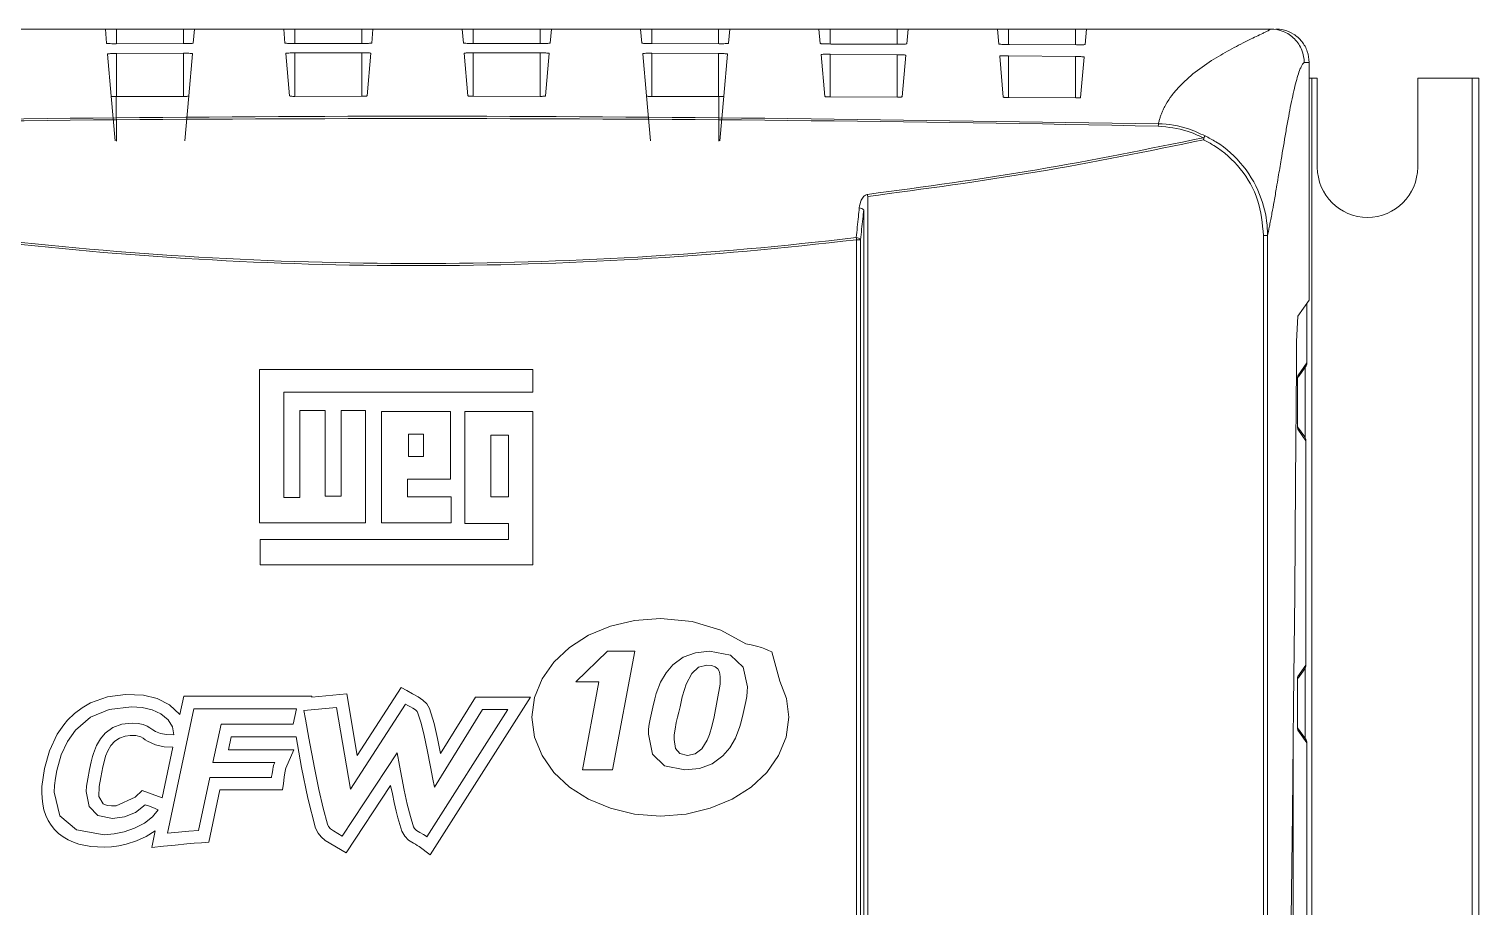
# Model space of a CAD drawing. Header units: millimetres. Extents: x -829 to 2887, y -460 to 1788.
# Drawn here: x -789 to -724, y 563.2 to 602.5 of the extents above; entities that cross this region are included whole.
import ezdxf

# ---------------------------------------------------------------- set-up
doc = ezdxf.new("R2010")
doc.units = ezdxf.units.MM
doc.layers.add('Inversor', color=4, linetype='Continuous')

msp = doc.modelspace()

# ---------------------------------------------------------------- linework, layer by layer
at = {"layer": 'Inversor', "linetype": 'Continuous', "lineweight": 15}
for p, q in [((-789.623, 602.541), (-785.623, 602.541)), ((-785.567, 601.899), (-785.623, 602.541)), ((-785.623, 602.541), (-785.123, 602.541)), ((-785.123, 602.541), (-782.123, 602.541)), ((-785.123, 601.879), (-785.123, 602.541)), ((-782.123, 602.541), (-781.623, 602.541)), ((-782.123, 601.885), (-782.123, 602.541)), ((-781.623, 602.541), (-781.679, 601.907)), ((-781.623, 602.541), (-777.623, 602.541)), ((-777.568, 601.91), (-777.623, 602.541)), ((-777.623, 602.541), (-777.123, 602.541)), ((-777.123, 602.541), (-774.123, 602.541)), ((-777.123, 601.894), (-777.123, 602.541)), ((-774.123, 602.541), (-773.623, 602.541)), ((-774.123, 601.892), (-774.123, 602.541)), ((-773.623, 602.541), (-773.678, 601.913)), ((-773.623, 602.541), (-769.623, 602.541)), ((-769.568, 601.913), (-769.623, 602.541)), ((-769.623, 602.541), (-769.123, 602.541)), ((-769.123, 602.541), (-766.123, 602.541)), ((-769.123, 601.892), (-769.123, 602.541)), ((-766.123, 602.541), (-765.623, 602.541)), ((-766.123, 601.894), (-766.123, 602.541)), ((-765.623, 602.541), (-765.678, 601.91)), ((-765.623, 602.541), (-761.623, 602.541)), ((-761.568, 601.907), (-761.623, 602.541)), ((-761.623, 602.541), (-761.123, 602.541)), ((-761.123, 602.541), (-758.123, 602.541)), ((-761.123, 601.885), (-761.123, 602.541)), ((-758.123, 602.541), (-757.623, 602.541)), ((-758.123, 601.89), (-758.123, 602.541)), ((-757.623, 602.541), (-757.679, 601.899)), ((-757.623, 602.541), (-753.623, 602.541)), ((-753.566, 601.892), (-753.623, 602.541)), ((-753.623, 602.541), (-753.123, 602.541)), ((-753.123, 602.541), (-750.123, 602.541)), ((-753.123, 601.868), (-753.123, 602.541)), ((-750.123, 602.541), (-749.623, 602.541)), ((-750.123, 601.86), (-750.123, 602.541)), ((-749.623, 602.541), (-749.681, 601.878)), ((-749.623, 602.541), (-745.623, 602.541)), ((-745.564, 601.868), (-745.623, 602.541)), ((-745.623, 602.541), (-745.123, 602.541)), ((-745.123, 602.541), (-742.123, 602.541)), ((-745.123, 601.843), (-745.123, 602.541)), ((-742.123, 602.541), (-741.623, 602.541)), ((-742.123, 601.831), (-742.123, 602.541)), ((-741.623, 602.541), (-741.684, 601.848)), ((-741.623, 602.541), (-733.366, 602.541)), ((-733.357, 602.541), (-733.366, 602.541)), ((-782.14, 601.884), (-785.145, 601.879)), ((-785.123, 601.442), (-782.123, 601.456)), ((-785.123, 599.506), (-785.123, 601.442)), ((-782.123, 599.512), (-782.123, 601.456)), ((-777.361, 599.541), (-777.527, 601.446)), ((-774.127, 601.892), (-777.132, 601.89)), ((-777.123, 601.471), (-774.123, 601.475)), ((-777.123, 599.521), (-777.123, 601.471)), ((-774.123, 599.521), (-774.123, 601.475)), ((-773.718, 601.452), (-773.885, 599.544)), ((-769.361, 599.544), (-769.528, 601.452)), ((-769.123, 601.475), (-766.123, 601.471)), ((-769.123, 599.521), (-769.123, 601.475)), ((-766.114, 601.89), (-769.119, 601.892)), ((-766.123, 599.521), (-766.123, 601.471)), ((-765.719, 601.446), (-765.886, 599.541)), ((-761.123, 601.456), (-758.123, 601.442)), ((-761.123, 599.512), (-761.123, 601.456)), ((-758.101, 601.879), (-761.106, 601.884)), ((-758.123, 599.512), (-758.123, 601.442)), ((-750.088, 601.86), (-753.093, 601.868)), ((-742.076, 601.83), (-745.081, 601.843)), ((-785.359, 599.527), (-785.525, 601.416)), ((-781.72, 601.433), (-781.886, 599.536)), ((-761.36, 599.536), (-761.526, 601.433)), ((-757.722, 601.416), (-757.887, 599.527)), ((-753.359, 599.517), (-753.522, 601.391)), ((-753.123, 601.412), (-750.123, 601.389)), ((-753.123, 599.493), (-753.123, 601.412)), ((-750.123, 599.482), (-750.123, 601.389)), ((-749.726, 601.362), (-749.889, 599.502)), ((-745.356, 599.488), (-745.516, 601.323)), ((-745.123, 601.343), (-742.123, 601.31)), ((-745.123, 599.462), (-745.123, 601.343)), ((-742.123, 599.448), (-742.123, 601.31)), ((-741.733, 601.281), (-741.892, 599.466)), ((-731.642, 601.041), (-731.865, 601.041)), ((-731.642, 601.041), (-731.642, 590.375)), ((-731.525, 600.341), (-731.639, 600.341)), ((-731.525, 600.341), (-731.276, 600.341)), ((-731.525, 600.341), (-731.525, 472.541)), ((-731.276, 596.341), (-731.276, 600.341)), ((-724.326, 600.341), (-726.776, 600.341)), ((-726.776, 600.341), (-726.776, 596.341)), ((-724.326, 600.341), (-724.026, 600.341)), ((-724.326, 472.541), (-724.326, 600.341)), ((-724.026, 472.541), (-724.026, 600.341)), ((-782.132, 599.512), (-785.135, 599.506)), ((-782.062, 597.526), (-781.886, 599.536)), ((-774.125, 599.521), (-777.128, 599.519)), ((-766.118, 599.519), (-769.121, 599.521)), ((-761.184, 597.526), (-761.36, 599.536)), ((-758.112, 599.506), (-761.114, 599.512)), ((-750.105, 599.482), (-753.107, 599.492)), ((-742.098, 599.448), (-745.101, 599.462)), ((-751.942, 553.837), (-751.942, 593.09)), ((-751.758, 593.09), (-751.758, 553.837)), ((-733.686, 546.526), (-733.686, 593.276)), ((-733.509, 593.276), (-733.509, 546.526)), ((-731.642, 590.375), (-732.144, 589.663)), ((-766.455, 587.273), (-778.713, 587.273)), ((-778.713, 587.273), (-778.713, 580.391)), ((-732.153, 586.989), (-731.75, 587.559)), ((-732.13, 586.925), (-731.805, 587.386)), ((-731.825, 584.223), (-731.825, 587.357)), ((-777.617, 586.246), (-766.455, 586.246)), ((-777.617, 581.521), (-777.617, 586.246)), ((-732.168, 585.235), (-732.168, 586.348)), ((-732.168, 586.348), (-732.168, 586.348)), ((-732.168, 585.235), (-732.168, 586.348)), ((-775.768, 585.424), (-776.898, 585.424)), ((-775.768, 581.589), (-775.768, 585.424)), ((-770.153, 585.39), (-773.234, 585.39)), ((-773.234, 585.39), (-773.234, 580.391)), ((-770.153, 582.343), (-770.153, 585.39)), ((-766.455, 585.39), (-769.502, 585.39)), ((-732.168, 585.235), (-732.168, 585.235)), ((-731.841, 584.248), (-732.16, 584.7)), ((-731.786, 584.075), (-732.153, 584.594)), ((-768.338, 584.329), (-768.338, 581.555)), ((-731.786, 584.075), (-731.786, 574.008)), ((-772.07, 582.343), (-770.153, 582.343)), ((-776.898, 581.521), (-777.617, 581.521)), ((-770.118, 581.555), (-772.07, 581.555)), ((-770.118, 580.391), (-770.118, 581.555)), ((-778.713, 580.391), (-773.953, 580.391)), ((-773.234, 580.391), (-770.118, 580.391)), ((-769.502, 580.357), (-767.55, 580.357)), ((-767.55, 579.637), (-778.679, 579.637)), ((-778.679, 579.637), (-778.679, 578.507)), ((-778.679, 578.507), (-766.455, 578.507)), ((-760.736, 576.104), (-761.894, 576.013)), ((-759.312, 575.966), (-760.736, 576.104)), ((-758.016, 575.575), (-759.312, 575.966)), ((-756.895, 574.966), (-758.016, 575.575)), ((-764.802, 574.802), (-765.506, 574.146)), ((-756.203, 574.794), (-756.43, 574.859)), ((-765.506, 574.146), (-766.038, 573.393)), ((-763.102, 574.631), (-764.524, 573.264)), ((-763.102, 574.631), (-761.885, 574.631)), ((-761.885, 574.631), (-762.875, 569.306)), ((-757.585, 574.453), (-758.528, 574.631)), ((-757.019, 573.92), (-757.585, 574.453)), ((-755.382, 573.293), (-755.73, 574.596)), ((-760.181, 574.018), (-760.476, 573.668)), ((-759.326, 573.63), (-759.018, 573.916)), ((-758.282, 573.934), (-758.16, 573.837)), ((-732.153, 573.489), (-731.786, 574.008)), ((-732.13, 573.425), (-731.841, 573.835)), ((-731.825, 570.726), (-731.825, 573.86)), ((-772.355, 573.001), (-774.325, 569.956)), ((-763.494, 573.264), (-764.23, 569.306)), ((-759.75, 572.582), (-759.659, 572.92)), ((-758.05, 573.146), (-758.322, 571.687)), ((-758.05, 573.469), (-758.05, 573.146)), ((-732.168, 571.735), (-732.168, 572.848)), ((-732.168, 572.848), (-732.168, 572.848)), ((-732.168, 571.735), (-732.168, 572.848)), ((-785.52, 572.577), (-786.283, 572.311)), ((-784.721, 572.692), (-785.52, 572.577)), ((-783.299, 572.507), (-783.914, 572.66)), ((-782.109, 572.607), (-782.28, 571.799)), ((-776.363, 572.607), (-782.109, 572.607)), ((-774.795, 572.713), (-776.371, 572.572)), ((-772.166, 572.262), (-774.635, 568.445)), ((-771.055, 565.495), (-766.559, 572.572)), ((-769.03, 572.572), (-770.593, 570.037)), ((-766.559, 572.572), (-769.03, 572.572)), ((-766.374, 572.561), (-766.491, 571.669)), ((-759.851, 572.139), (-759.75, 572.582)), ((-754.981, 571.669), (-755.085, 572.507)), ((-787.318, 571.536), (-787.486, 571.334)), ((-786.661, 572.093), (-787.002, 571.837)), ((-786.283, 571.674), (-786.961, 571.094)), ((-783.965, 572.102), (-784.451, 572.137)), ((-783.137, 571.818), (-783.527, 571.995)), ((-781.656, 572.047), (-782.838, 566.464)), ((-782.605, 571.24), (-782.802, 571.553)), ((-777.053, 572.047), (-781.656, 572.047)), ((-777.199, 571.352), (-777.053, 572.047)), ((-775.26, 572.109), (-776.727, 571.977)), ((-776.727, 571.977), (-776.652, 571.59)), ((-776.652, 571.59), (-776.492, 570.732)), ((-774.635, 568.445), (-775.26, 572.109)), ((-771.645, 571.923), (-771.721, 571.998)), ((-771.463, 571.4), (-771.603, 571.852)), ((-771.2, 566.311), (-767.578, 572.012)), ((-770.882, 571.392), (-771.081, 572.056)), ((-768.718, 572.012), (-770.86, 568.536)), ((-767.578, 572.012), (-768.718, 572.012)), ((-766.491, 571.669), (-766.374, 570.778)), ((-761.079, 572.118), (-761.194, 571.584)), ((-759.907, 571.903), (-759.851, 572.139)), ((-755.098, 570.778), (-754.981, 571.669)), ((-785.284, 571.207), (-784.881, 571.357)), ((-784.881, 571.357), (-784.416, 571.407)), ((-784.416, 571.407), (-784.151, 571.393)), ((-783.627, 571.192), (-783.499, 571.108)), ((-780.8, 569.641), (-780.431, 571.352)), ((-780.431, 571.352), (-777.199, 571.352)), ((-770.726, 570.718), (-770.882, 571.392)), ((-761.263, 571.128), (-761.271, 570.906)), ((-761.271, 570.906), (-761.09, 570.017)), ((-761.237, 571.354), (-761.263, 571.128)), ((-757.371, 570.729), (-757.166, 571.248)), ((-757.166, 571.248), (-757.105, 571.466)), ((-731.805, 570.697), (-732.161, 571.201)), ((-731.75, 570.524), (-732.153, 571.094)), ((-786.161, 570.045), (-786.018, 570.402)), ((-786.018, 570.402), (-785.84, 570.706)), ((-785.374, 570.394), (-785.195, 570.589)), ((-784.508, 570.846), (-784.254, 570.845)), ((-783.73, 570.59), (-783.377, 570.426)), ((-782.594, 570.32), (-783.074, 568.052)), ((-780.107, 570.201), (-779.979, 570.792)), ((-779.979, 570.792), (-777.073, 570.792)), ((-759.856, 570.036), (-760.056, 570.273)), ((-758.874, 570.259), (-759.171, 570.033)), ((-732.358, 570.383), (-732.358, 486.307)), ((-731.749, 570.519), (-731.75, 570.524)), ((-788.125, 570.16), (-788.351, 569.374)), ((-787.597, 569.982), (-787.795, 569.287)), ((-778.026, 569.641), (-780.8, 569.641)), ((-777.171, 570.201), (-780.107, 570.201)), ((-774.996, 566.339), (-772.543, 570.067)), ((-772.543, 570.067), (-772.434, 569.51)), ((-766.038, 569.946), (-765.506, 569.193)), ((-758.981, 569.375), (-758.411, 569.584)), ((-758.411, 569.584), (-757.928, 569.932)), ((-755.966, 569.193), (-755.435, 569.946)), ((-788.351, 569.374), (-788.464, 568.562)), ((-787.795, 569.287), (-787.861, 568.93)), ((-785.902, 568.569), (-785.831, 568.972)), ((-781.447, 566.589), (-780.943, 568.967)), ((-780.943, 568.967), (-778.172, 568.967)), ((-778.148, 569.131), (-778.117, 569.321)), ((-778.091, 569.447), (-778.061, 569.553)), ((-777.64, 568.693), (-777.604, 568.978)), ((-777.549, 569.304), (-777.539, 569.345)), ((-777.539, 569.345), (-777.527, 569.386)), ((-764.23, 569.306), (-762.875, 569.306)), ((-760.546, 569.483), (-759.638, 569.306)), ((-756.67, 568.536), (-755.966, 569.193)), ((-787.913, 568.306), (-787.664, 567.248)), ((-783.074, 568.052), (-783.973, 568.381)), ((-780.987, 566.06), (-780.489, 568.407)), ((-780.489, 568.407), (-777.673, 568.407)), ((-777.673, 568.407), (-777.64, 568.693)), ((-776.056, 568.431), (-775.861, 567.585)), ((-774.821, 565.586), (-772.829, 568.614)), ((-764.802, 568.536), (-763.95, 567.994)), ((-788.457, 568.033), (-788.431, 567.766)), ((-785.727, 567.779), (-785.908, 568.115)), ((-785.142, 567.698), (-785.342, 567.692)), ((-784.286, 568.084), (-785.142, 567.698)), ((-783.489, 567.617), (-783.681, 567.691)), ((-776.544, 568.042), (-776.194, 566.687)), ((-763.95, 567.994), (-762.973, 567.584)), ((-788.375, 567.511), (-788.295, 567.268)), ((-785.299, 567.131), (-785.956, 567.265)), ((-775.861, 567.585), (-775.664, 566.867)), ((-762.973, 567.584), (-761.894, 567.325)), ((-761.894, 567.325), (-760.736, 567.235)), ((-760.736, 567.235), (-759.579, 567.325)), ((-787.717, 566.451), (-787.515, 566.299)), ((-786.918, 566.613), (-785.674, 566.401)), ((-784.772, 566.528), (-784.319, 566.686)), ((-783.387, 566.574), (-783.545, 565.826)), ((-781.876, 566.557), (-781.447, 566.589)), ((-772.421, 566.852), (-772.33, 566.552)), ((-771.759, 566.673), (-771.665, 566.592)), ((-787.058, 566.065), (-786.807, 565.981)), ((-786.267, 565.875), (-785.678, 565.841)), ((-783.545, 565.826), (-783.02, 565.882)), ((-783.02, 565.882), (-782.495, 565.937)), ((-771.547, 565.87), (-771.055, 565.495))]:
    msp.add_line(p, q, dxfattribs=at)
at = {"layer": 'Inversor', "linetype": 'Continuous', "lineweight": 0}
for p, q in [((-785.184, 597.519), (-785.359, 599.527)), ((-785.126, 597.513), (-785.135, 599.506)), ((-758.12, 597.513), (-758.112, 599.506)), ((-758.063, 597.519), (-757.887, 599.527)), ((-751.434, 595.028), (-751.434, 552.705)), ((-751.617, 553.094), (-751.617, 594.422)), ((-751.942, 593.09), (-751.758, 593.09)), ((-766.455, 586.246), (-766.455, 587.273)), ((-776.898, 585.424), (-776.898, 581.521)), ((-773.953, 585.424), (-775.049, 585.424)), ((-775.049, 585.424), (-775.049, 581.589)), ((-773.953, 580.391), (-773.953, 585.424)), ((-769.502, 585.39), (-769.502, 580.357)), ((-766.455, 578.507), (-766.455, 585.39)), ((-772.036, 584.363), (-772.036, 583.37)), ((-771.351, 584.363), (-772.036, 584.363)), ((-771.351, 583.37), (-771.351, 584.363)), ((-767.55, 584.329), (-768.338, 584.329)), ((-767.55, 581.555), (-767.55, 584.329)), ((-772.036, 583.37), (-771.351, 583.37)), ((-772.07, 581.555), (-772.07, 582.343)), ((-775.049, 581.589), (-775.768, 581.589)), ((-768.338, 581.555), (-767.55, 581.555)), ((-767.55, 580.357), (-767.55, 579.637)), ((-762.973, 575.754), (-763.95, 575.345)), ((-761.894, 576.013), (-762.973, 575.754)), ((-763.95, 575.345), (-764.802, 574.802)), ((-756.661, 574.918), (-756.895, 574.966)), ((-756.43, 574.859), (-756.661, 574.918)), ((-756.043, 574.735), (-756.203, 574.794)), ((-759.713, 574.358), (-760.181, 574.018)), ((-759.162, 574.563), (-759.713, 574.358)), ((-758.528, 574.631), (-759.162, 574.563)), ((-755.887, 574.668), (-756.043, 574.735)), ((-755.73, 574.596), (-755.887, 574.668)), ((-760.476, 573.668), (-760.726, 573.237)), ((-759.58, 573.153), (-759.326, 573.63)), ((-759.018, 573.916), (-758.657, 574.011)), ((-758.657, 574.011), (-758.447, 573.992)), ((-758.447, 573.992), (-758.282, 573.934)), ((-758.16, 573.837), (-758.102, 573.738)), ((-758.102, 573.738), (-758.16, 573.837)), ((-758.102, 573.738), (-758.065, 573.616)), ((-758.065, 573.616), (-758.102, 573.738)), ((-758.065, 573.616), (-758.05, 573.469)), ((-756.831, 573.03), (-757.019, 573.92)), ((-772.099, 572.864), (-772.355, 573.001)), ((-771.844, 572.725), (-772.099, 572.864)), ((-766.038, 573.393), (-766.374, 572.561)), ((-764.524, 573.264), (-763.494, 573.264)), ((-760.726, 573.237), (-760.929, 572.727)), ((-759.659, 572.92), (-759.58, 573.153)), ((-756.838, 572.817), (-756.831, 573.03)), ((-755.085, 572.507), (-755.382, 573.293)), ((-786.283, 572.311), (-786.661, 572.093)), ((-783.914, 572.66), (-784.721, 572.692)), ((-782.743, 572.229), (-783.299, 572.507)), ((-782.28, 571.799), (-782.743, 572.229)), ((-776.371, 572.572), (-776.363, 572.607)), ((-776.363, 572.607), (-776.371, 572.572)), ((-774.325, 569.956), (-774.795, 572.713)), ((-772.055, 572.202), (-772.166, 572.262)), ((-772.166, 572.262), (-772.055, 572.202)), ((-771.943, 572.139), (-772.055, 572.202)), ((-772.055, 572.202), (-771.943, 572.139)), ((-771.591, 572.582), (-771.844, 572.725)), ((-771.381, 572.441), (-771.591, 572.582)), ((-771.211, 572.273), (-771.381, 572.441)), ((-771.081, 572.056), (-771.211, 572.273)), ((-760.99, 572.499), (-761.079, 572.118)), ((-760.929, 572.727), (-760.99, 572.499)), ((-757.017, 571.842), (-756.902, 572.378)), ((-756.902, 572.378), (-756.862, 572.6)), ((-756.862, 572.6), (-756.838, 572.817)), ((-787.002, 571.837), (-787.318, 571.536)), ((-785.446, 572.021), (-786.283, 571.674)), ((-784.451, 572.137), (-785.446, 572.021)), ((-783.527, 571.995), (-783.965, 572.102)), ((-782.802, 571.553), (-783.137, 571.818)), ((-771.833, 572.075), (-771.943, 572.139)), ((-771.943, 572.139), (-771.833, 572.075)), ((-771.721, 571.998), (-771.833, 572.075)), ((-771.603, 571.852), (-771.645, 571.923)), ((-771.645, 571.923), (-771.603, 571.852)), ((-761.194, 571.584), (-761.237, 571.354)), ((-760.019, 571.436), (-759.963, 571.669)), ((-759.963, 571.669), (-759.907, 571.903)), ((-758.322, 571.687), (-758.422, 571.249)), ((-757.105, 571.466), (-757.017, 571.842)), ((-732.168, 571.735), (-732.168, 571.735)), ((-787.782, 570.903), (-788.125, 570.16)), ((-787.639, 571.124), (-787.782, 570.903)), ((-787.486, 571.334), (-787.639, 571.124)), ((-786.961, 571.094), (-787.319, 570.585)), ((-785.84, 570.706), (-785.626, 570.955)), ((-785.626, 570.955), (-785.284, 571.207)), ((-784.151, 571.393), (-783.931, 571.348)), ((-783.931, 571.348), (-783.755, 571.275)), ((-783.755, 571.275), (-783.627, 571.192)), ((-783.499, 571.108), (-783.373, 571.025)), ((-783.373, 571.025), (-783.154, 570.947)), ((-783.154, 570.947), (-782.879, 570.898)), ((-782.879, 570.898), (-782.546, 570.879)), ((-782.546, 570.879), (-782.605, 571.24)), ((-771.326, 570.851), (-771.463, 571.4)), ((-760.123, 570.668), (-760.111, 570.885)), ((-760.111, 570.885), (-760.076, 571.141)), ((-760.076, 571.141), (-760.019, 571.436)), ((-758.525, 570.899), (-758.631, 570.635)), ((-758.422, 571.249), (-758.525, 570.899)), ((-787.319, 570.585), (-787.597, 569.982)), ((-785.509, 570.165), (-785.374, 570.394)), ((-785.195, 570.589), (-784.986, 570.727)), ((-784.986, 570.727), (-784.736, 570.816)), ((-784.736, 570.816), (-784.508, 570.846)), ((-784.254, 570.845), (-784.035, 570.789)), ((-784.035, 570.789), (-783.933, 570.723)), ((-783.933, 570.723), (-784.035, 570.789)), ((-783.933, 570.723), (-783.831, 570.657)), ((-783.831, 570.657), (-783.933, 570.723)), ((-783.831, 570.657), (-783.73, 570.59)), ((-783.73, 570.59), (-783.831, 570.657)), ((-783.377, 570.426), (-782.984, 570.345)), ((-782.984, 570.345), (-782.594, 570.32)), ((-777.073, 570.792), (-776.821, 569.415)), ((-776.492, 570.732), (-776.248, 569.405)), ((-771.194, 570.204), (-771.326, 570.851)), ((-770.593, 570.037), (-770.726, 570.718)), ((-766.374, 570.778), (-766.038, 569.946)), ((-760.056, 570.273), (-760.123, 570.668)), ((-758.631, 570.635), (-758.874, 570.259)), ((-757.928, 569.932), (-757.625, 570.29)), ((-757.625, 570.29), (-757.371, 570.729)), ((-755.435, 569.946), (-755.098, 570.778)), ((-786.328, 569.328), (-786.257, 569.665)), ((-786.257, 569.665), (-786.201, 569.903)), ((-786.201, 569.903), (-786.161, 570.045)), ((-785.733, 569.437), (-785.682, 569.668)), ((-785.682, 569.668), (-785.609, 569.924)), ((-785.609, 569.924), (-785.509, 570.165)), ((-778.061, 569.553), (-778.026, 569.641)), ((-778.026, 569.641), (-778.061, 569.553)), ((-777.527, 569.386), (-777.171, 570.201)), ((-771.049, 569.441), (-771.194, 570.204)), ((-761.09, 570.017), (-760.546, 569.483)), ((-759.522, 569.957), (-759.856, 570.036)), ((-759.171, 570.033), (-759.522, 569.957)), ((-787.861, 568.93), (-787.9, 568.604)), ((-786.413, 568.909), (-786.328, 569.328)), ((-785.831, 568.972), (-785.783, 569.205)), ((-785.783, 569.205), (-785.733, 569.437)), ((-778.172, 568.967), (-778.166, 569.013)), ((-778.166, 569.013), (-778.172, 568.967)), ((-778.166, 569.013), (-778.148, 569.131)), ((-778.148, 569.131), (-778.166, 569.013)), ((-778.117, 569.321), (-778.091, 569.447)), ((-778.091, 569.447), (-778.117, 569.321)), ((-777.604, 568.978), (-777.558, 569.262)), ((-777.558, 569.262), (-777.549, 569.304)), ((-777.549, 569.304), (-777.558, 569.262)), ((-776.821, 569.415), (-776.544, 568.042)), ((-776.248, 569.405), (-776.056, 568.431)), ((-772.434, 569.51), (-772.325, 568.953)), ((-772.325, 568.953), (-772.217, 568.398)), ((-770.937, 568.885), (-771.049, 569.441)), ((-765.506, 569.193), (-764.802, 568.536)), ((-759.638, 569.306), (-758.981, 569.375)), ((-788.464, 568.562), (-788.47, 568.296)), ((-788.47, 568.296), (-788.457, 568.033)), ((-787.9, 568.604), (-787.913, 568.306)), ((-786.481, 568.334), (-786.464, 568.577)), ((-786.35, 567.666), (-786.481, 568.334)), ((-786.464, 568.577), (-786.413, 568.909)), ((-785.908, 568.115), (-785.902, 568.569)), ((-783.973, 568.381), (-784.286, 568.084)), ((-772.829, 568.614), (-772.752, 568.227)), ((-772.217, 568.398), (-772.082, 567.769)), ((-770.86, 568.536), (-770.937, 568.885)), ((-757.522, 567.994), (-756.67, 568.536)), ((-788.431, 567.766), (-788.375, 567.511)), ((-785.956, 567.265), (-786.35, 567.666)), ((-785.539, 567.713), (-785.727, 567.779)), ((-785.342, 567.692), (-785.539, 567.713)), ((-783.832, 567.743), (-784.27, 567.403)), ((-783.681, 567.691), (-783.832, 567.743)), ((-772.752, 568.227), (-772.671, 567.841)), ((-772.671, 567.841), (-772.583, 567.456)), ((-772.082, 567.769), (-771.945, 567.22)), ((-758.5, 567.584), (-757.522, 567.994)), ((-788.295, 567.268), (-788.189, 567.037)), ((-788.189, 567.037), (-788.057, 566.822)), ((-787.664, 567.248), (-786.918, 566.613)), ((-784.759, 567.199), (-785.299, 567.131)), ((-784.27, 567.403), (-784.759, 567.199)), ((-783.864, 566.924), (-783.509, 567.203)), ((-783.509, 567.203), (-783.255, 567.521)), ((-783.255, 567.521), (-783.489, 567.617)), ((-772.583, 567.456), (-772.505, 567.153)), ((-772.505, 567.153), (-772.421, 566.852)), ((-771.945, 567.22), (-771.806, 566.749)), ((-759.579, 567.325), (-758.5, 567.584)), ((-788.057, 566.822), (-787.899, 566.626)), ((-787.899, 566.626), (-787.717, 566.451)), ((-785.674, 566.401), (-785.224, 566.433)), ((-785.224, 566.433), (-784.772, 566.528)), ((-784.319, 566.686), (-783.864, 566.924)), ((-783.791, 566.317), (-783.387, 566.574)), ((-782.838, 566.464), (-782.34, 566.515)), ((-782.34, 566.515), (-781.876, 566.557)), ((-776.194, 566.687), (-776.087, 566.474)), ((-776.087, 566.474), (-775.945, 566.3)), ((-775.664, 566.867), (-775.616, 566.772)), ((-775.616, 566.772), (-775.664, 566.867)), ((-775.616, 566.772), (-775.525, 566.67)), ((-775.525, 566.67), (-775.385, 566.568)), ((-775.385, 566.568), (-774.996, 566.339)), ((-772.33, 566.552), (-772.197, 566.329)), ((-772.197, 566.329), (-772.022, 566.162)), ((-771.806, 566.749), (-771.759, 566.673)), ((-771.759, 566.673), (-771.806, 566.749)), ((-771.665, 566.592), (-771.527, 566.506)), ((-771.527, 566.506), (-771.351, 566.405)), ((-771.351, 566.405), (-771.242, 566.339)), ((-771.242, 566.339), (-771.351, 566.405)), ((-771.242, 566.339), (-771.2, 566.311)), ((-771.2, 566.311), (-771.242, 566.339)), ((-787.515, 566.299), (-787.294, 566.17)), ((-787.294, 566.17), (-787.058, 566.065)), ((-786.807, 565.981), (-786.267, 565.875)), ((-785.678, 565.841), (-785.343, 565.858)), ((-785.343, 565.858), (-785.015, 565.902)), ((-785.015, 565.902), (-784.687, 565.971)), ((-784.687, 565.971), (-784.23, 566.119)), ((-784.23, 566.119), (-783.791, 566.317)), ((-782.495, 565.937), (-781.969, 565.987)), ((-781.969, 565.987), (-781.642, 566.013)), ((-781.642, 566.013), (-781.315, 566.037)), ((-781.315, 566.037), (-780.987, 566.06)), ((-775.945, 566.3), (-775.762, 566.145)), ((-775.762, 566.145), (-774.821, 565.586)), ((-772.022, 566.162), (-771.805, 566.02)), ((-771.805, 566.02), (-771.719, 565.971)), ((-771.719, 565.971), (-771.805, 566.02)), ((-771.719, 565.971), (-771.633, 565.921)), ((-771.633, 565.921), (-771.719, 565.971)), ((-771.633, 565.921), (-771.547, 565.87)), ((-771.547, 565.87), (-771.633, 565.921))]:
    msp.add_line(p, q, dxfattribs=at)
at = {"layer": 'Inversor', "linetype": 'Continuous', "lineweight": 15, "flags": 128}
for points in [[(-732.213, 587.387), (-732.248, 582.249), (-732.29, 577.191), (-732.338, 572.229), (-732.392, 567.375), (-732.453, 562.643), (-732.519, 558.045), (-732.591, 553.595), (-732.67, 549.304), (-732.753, 545.184), (-732.841, 541.246), (-732.935, 537.502), (-733.033, 533.961), (-733.136, 530.632), (-733.243, 527.526)], [(-731.805, 587.386), (-731.805, 587.386), (-731.805, 587.386), (-731.805, 587.386), (-731.805, 587.386), (-731.805, 587.386), (-731.805, 587.386), (-731.758, 587.49), (-731.753, 587.513)]]:
    msp.add_lwpolyline(points, dxfattribs=at)
at = {"layer": 'Inversor', "linetype": 'Continuous', "lineweight": 15}
for centre, radius, start, end in [((-729.026, 596.341), 2.25, 180, 0), ((-709.242, 587.828), 22.975, 175.4181, 181.09882), ((-732.05, 587.559), 0.3, 324.79806, 0.00922), ((-732.05, 570.524), 0.3, 359.98146, 35.21126)]:
    msp.add_arc(centre, radius, start, end, dxfattribs=at)
at = {"layer": 'Inversor', "linetype": 'Continuous', "lineweight": 0}
for centre, radius, start, end in [((-754.587, 594.641), 3.176, 6.98996, 8.69943), ((-751.804, 594.284), 0.232, 36.44272, 92.43304), ((-754.758, 592.762), 2.836, 6.64125, 8.56228), ((-751.944, 592.952), 0.232, 36.33035, 92.41816)]:
    msp.add_arc(centre, radius, start, end, dxfattribs=at)
at = {"layer": 'Inversor', "linetype": 'Continuous', "lineweight": 15}
for centre, major_axis, start_param, end_param in [((-732.086, 584.075), (0.173, -0.245), 0.955389, 1.570796), ((-732.086, 574.008), (-0.173, -0.245), 1.570796, 2.186203)]:
    msp.add_ellipse(centre, major_axis=major_axis, ratio=0.999087, start_param=start_param, end_param=end_param, dxfattribs=at)
for points, knots in [([(-738.403, 598.288), (-738.39, 598.34), (-738.365, 598.444), (-738.318, 598.595), (-738.265, 598.743), (-738.205, 598.886), (-738.138, 599.025), (-738.014, 599.255), (-737.807, 599.566), (-737.388, 600.063), (-736.757, 600.627), (-735.931, 601.196), (-735.078, 601.679), (-734.443, 601.998), (-733.996, 602.212), (-733.754, 602.328), (-733.576, 602.417), (-733.448, 602.484), (-733.388, 602.522), (-733.357, 602.541)], [0, 0, 0, 0, 0.020999, 0.041833, 0.062502, 0.083008, 0.103351, 0.123531, 0.185701, 0.248685, 0.371476, 0.499222, 0.619403, 0.749764, 0.809315, 0.874912, 0.912688, 0.954392, 1, 1, 1, 1]), ([(-733.357, 602.541), (-733.181, 602.54), (-732.99, 602.507), (-732.623, 602.36), (-732.447, 602.245), (-732.156, 601.952), (-732.042, 601.775), (-731.897, 601.407), (-731.865, 601.217), (-731.865, 601.041)], [0, 0, 0, 0, 0.25, 0.25, 0.5, 0.5, 0.75, 0.75, 1, 1, 1, 1]), ([(-731.642, 601.041), (-731.658, 601.21), (-731.691, 601.546), (-731.948, 601.994), (-732.326, 602.334), (-732.746, 602.515), (-733.026, 602.534), (-733.138, 602.541)], [0, 0, 0, 0, 0.213681, 0.427335, 0.641371, 0.856168, 1, 1, 1, 1]), ([(-785.145, 601.879), (-785.187, 601.879), (-785.279, 601.88), (-785.405, 601.883), (-785.506, 601.888), (-785.559, 601.893), (-785.565, 601.897), (-785.567, 601.899)], [0, 0, 0, 0, 0.189431, 0.411299, 0.633296, 0.855565, 1, 1, 1, 1]), ([(-785.525, 601.416), (-785.52, 601.419), (-785.512, 601.424), (-785.443, 601.432), (-785.342, 601.438), (-785.228, 601.442), (-785.153, 601.442), (-785.123, 601.442)], [0, 0, 0, 0, 0.214208, 0.428737, 0.643165, 0.857271, 1, 1, 1, 1]), ([(-781.679, 601.907), (-781.684, 601.905), (-781.694, 601.9), (-781.771, 601.893), (-781.884, 601.888), (-782.014, 601.885), (-782.102, 601.885), (-782.14, 601.884)], [0, 0, 0, 0, 0.2101795, 0.4205639, 0.6308849, 0.8409977, 1, 1, 1, 1]), ([(-782.123, 601.456), (-782.078, 601.456), (-781.988, 601.456), (-781.867, 601.452), (-781.776, 601.446), (-781.727, 601.44), (-781.722, 601.435), (-781.72, 601.433)], [0, 0, 0, 0, 0.213098, 0.426574, 0.640119, 0.854033, 1, 1, 1, 1]), ([(-777.132, 601.89), (-777.179, 601.89), (-777.276, 601.891), (-777.406, 601.894), (-777.507, 601.899), (-777.56, 601.905), (-777.566, 601.909), (-777.568, 601.91)], [0, 0, 0, 0, 0.2046556, 0.4223523, 0.6402047, 0.8582222, 1, 1, 1, 1]), ([(-777.527, 601.446), (-777.523, 601.449), (-777.515, 601.454), (-777.445, 601.461), (-777.343, 601.467), (-777.229, 601.47), (-777.153, 601.471), (-777.123, 601.471)], [0, 0, 0, 0, 0.214156, 0.428684, 0.643101, 0.857021, 1, 1, 1, 1]), ([(-773.678, 601.913), (-773.683, 601.911), (-773.693, 601.906), (-773.771, 601.9), (-773.884, 601.895), (-774.01, 601.892), (-774.094, 601.892), (-774.127, 601.892)], [0, 0, 0, 0, 0.214024, 0.428356, 0.642554, 0.856567, 1, 1, 1, 1]), ([(-774.123, 601.475), (-774.078, 601.475), (-773.987, 601.475), (-773.866, 601.471), (-773.774, 601.465), (-773.725, 601.458), (-773.72, 601.453), (-773.718, 601.452)], [0, 0, 0, 0, 0.2132, 0.426626, 0.640315, 0.854301, 1, 1, 1, 1]), ([(-769.119, 601.892), (-769.169, 601.892), (-769.269, 601.892), (-769.403, 601.896), (-769.504, 601.901), (-769.56, 601.907), (-769.566, 601.911), (-769.568, 601.913)], [0, 0, 0, 0, 0.212654, 0.426383, 0.640204, 0.854235, 1, 1, 1, 1]), ([(-769.528, 601.452), (-769.524, 601.454), (-769.515, 601.46), (-769.446, 601.467), (-769.343, 601.472), (-769.229, 601.475), (-769.153, 601.475), (-769.123, 601.475)], [0, 0, 0, 0, 0.214119, 0.428606, 0.642936, 0.856801, 1, 1, 1, 1]), ([(-766.123, 601.471), (-766.078, 601.471), (-765.987, 601.47), (-765.866, 601.466), (-765.775, 601.459), (-765.726, 601.452), (-765.721, 601.448), (-765.719, 601.446)], [0, 0, 0, 0, 0.213177, 0.426752, 0.640444, 0.854517, 1, 1, 1, 1]), ([(-765.678, 601.91), (-765.683, 601.908), (-765.694, 601.903), (-765.771, 601.897), (-765.884, 601.892), (-766.006, 601.89), (-766.085, 601.89), (-766.114, 601.89)], [0, 0, 0, 0, 0.218086, 0.436431, 0.654691, 0.872655, 1, 1, 1, 1]), ([(-761.106, 601.884), (-761.155, 601.885), (-761.255, 601.885), (-761.39, 601.889), (-761.496, 601.895), (-761.557, 601.901), (-761.564, 601.905), (-761.568, 601.907)], [0, 0, 0, 0, 0.206429, 0.416238, 0.626149, 0.836322, 1, 1, 1, 1]), ([(-761.526, 601.433), (-761.522, 601.436), (-761.513, 601.441), (-761.445, 601.448), (-761.343, 601.454), (-761.229, 601.456), (-761.153, 601.456), (-761.123, 601.456)], [0, 0, 0, 0, 0.214069, 0.428485, 0.642697, 0.856508, 1, 1, 1, 1]), ([(-758.123, 601.442), (-758.078, 601.442), (-757.988, 601.441), (-757.868, 601.436), (-757.777, 601.43), (-757.728, 601.423), (-757.723, 601.418), (-757.722, 601.416)], [0, 0, 0, 0, 0.213191, 0.426781, 0.640571, 0.854744, 1, 1, 1, 1]), ([(-757.679, 601.899), (-757.684, 601.896), (-757.695, 601.892), (-757.772, 601.886), (-757.885, 601.881), (-758.003, 601.879), (-758.077, 601.879), (-758.101, 601.879)], [0, 0, 0, 0, 0.2223255, 0.4449229, 0.6673981, 0.8895668, 1, 1, 1, 1]), ([(-753.093, 601.868), (-753.142, 601.868), (-753.24, 601.869), (-753.377, 601.873), (-753.486, 601.879), (-753.554, 601.885), (-753.562, 601.89), (-753.566, 601.892)], [0, 0, 0, 0, 0.20026, 0.40633, 0.612502, 0.818868, 1, 1, 1, 1]), ([(-749.681, 601.878), (-749.686, 601.876), (-749.696, 601.871), (-749.773, 601.865), (-749.886, 601.861), (-749.999, 601.86), (-750.068, 601.86), (-750.088, 601.86)], [0, 0, 0, 0, 0.226675, 0.453658, 0.68047, 0.907032, 1, 1, 1, 1]), ([(-745.081, 601.843), (-745.128, 601.843), (-745.226, 601.844), (-745.363, 601.848), (-745.475, 601.854), (-745.549, 601.861), (-745.559, 601.865), (-745.564, 601.868)], [0, 0, 0, 0, 0.194124, 0.396496, 0.599062, 0.801847, 1, 1, 1, 1]), ([(-741.684, 601.848), (-741.689, 601.845), (-741.699, 601.841), (-741.775, 601.835), (-741.887, 601.831), (-741.996, 601.83), (-742.06, 601.83), (-742.076, 601.83)], [0, 0, 0, 0, 0.231293, 0.462889, 0.694358, 0.925459, 1, 1, 1, 1]), ([(-753.522, 601.391), (-753.518, 601.393), (-753.51, 601.399), (-753.442, 601.406), (-753.341, 601.41), (-753.228, 601.413), (-753.153, 601.412), (-753.123, 601.412)], [0, 0, 0, 0, 0.214023, 0.428365, 0.642528, 0.856211, 1, 1, 1, 1]), ([(-750.123, 601.389), (-750.079, 601.389), (-749.989, 601.387), (-749.871, 601.382), (-749.781, 601.375), (-749.733, 601.368), (-749.728, 601.363), (-749.726, 601.362)], [0, 0, 0, 0, 0.2132684, 0.4268916, 0.6407005, 0.8549595, 1, 1, 1, 1]), ([(-745.516, 601.323), (-745.512, 601.325), (-745.504, 601.331), (-745.437, 601.337), (-745.338, 601.342), (-745.227, 601.344), (-745.153, 601.343), (-745.123, 601.343)], [0, 0, 0, 0, 0.213939, 0.428295, 0.642355, 0.855966, 1, 1, 1, 1]), ([(-742.123, 601.31), (-742.079, 601.31), (-741.992, 601.308), (-741.875, 601.302), (-741.787, 601.295), (-741.74, 601.288), (-741.735, 601.283), (-741.733, 601.281)], [0, 0, 0, 0, 0.213335, 0.42693, 0.640813, 0.855118, 1, 1, 1, 1]), ([(-731.865, 601.041), (-731.877, 601.031), (-731.899, 601.009), (-731.934, 600.964), (-731.968, 600.908), (-732.003, 600.841), (-732.038, 600.764), (-732.095, 600.622), (-732.176, 600.376), (-732.278, 599.992), (-732.382, 599.537), (-732.484, 599.041), (-732.588, 598.487), (-732.725, 597.714), (-732.873, 596.827), (-733.01, 596.002), (-733.114, 595.375), (-733.208, 594.831), (-733.294, 594.354), (-733.36, 594.003), (-733.409, 593.754), (-733.458, 593.513), (-733.491, 593.361), (-733.509, 593.276)], [0, 0, 0, 0, 0.020564, 0.041269, 0.062116, 0.083108, 0.104244, 0.125525, 0.186841, 0.251061, 0.311866, 0.376602, 0.436229, 0.5021, 0.627468, 0.706368, 0.752666, 0.819118, 0.877679, 0.909531, 0.940139, 0.966856, 1, 1, 1, 1]), ([(-781.886, 599.536), (-781.889, 599.533), (-781.895, 599.528), (-781.936, 599.521), (-781.997, 599.516), (-782.066, 599.513), (-782.113, 599.512), (-782.132, 599.512)], [0, 0, 0, 0, 0.21146, 0.423423, 0.635047, 0.845605, 1, 1, 1, 1]), ([(-761.114, 599.512), (-761.137, 599.512), (-761.187, 599.513), (-761.258, 599.516), (-761.316, 599.522), (-761.353, 599.529), (-761.358, 599.534), (-761.36, 599.536)], [0, 0, 0, 0, 0.182116, 0.391433, 0.601203, 0.81199, 1, 1, 1, 1]), ([(-749.889, 599.502), (-749.892, 599.5), (-749.897, 599.495), (-749.939, 599.488), (-749.999, 599.484), (-750.058, 599.482), (-750.095, 599.482), (-750.105, 599.482)], [0, 0, 0, 0, 0.22805, 0.456657, 0.68455, 0.911415, 1, 1, 1, 1]), ([(-745.101, 599.462), (-745.118, 599.462), (-745.161, 599.463), (-745.229, 599.466), (-745.293, 599.471), (-745.338, 599.478), (-745.354, 599.484), (-745.356, 599.487), (-745.356, 599.488)], [0, 0, 0, 0, 0.133178, 0.335019, 0.537189, 0.740182, 0.944133, 1, 1, 1, 1]), ([(-804.843, 598.288), (-793.773, 598.459), (-771.626, 598.8), (-749.48, 598.459), (-738.403, 598.288)], [0, 0, 0, 0, 0.49985, 1, 1, 1, 1]), ([(-738.403, 598.288), (-738.403, 598.288), (-737.946, 598.288), (-737.205, 598.16), (-736.554, 597.859), (-736.31, 597.746)], [0, 0, 0, 0, 0.000027, 0.624051, 1, 1, 1, 1]), ([(-751.447, 595.121), (-748.91, 595.461), (-743.858, 596.139), (-738.878, 597.155), (-736.398, 597.661)], [0, 0, 0, 0, 0.502093, 1, 1, 1, 1]), ([(-736.375, 597.568), (-738.857, 597.062), (-743.84, 596.045), (-748.895, 595.368), (-751.434, 595.028)], [0, 0, 0, 0, 0.497904, 1, 1, 1, 1]), ([(-736.398, 597.661), (-736.633, 597.773), (-737.257, 598.07), (-737.965, 598.139), (-738.407, 598.183)], [0, 0, 0, 0, 0.376334, 1, 1, 1, 1]), ([(-736.367, 597.657), (-736.376, 597.658), (-736.387, 597.66), (-736.397, 597.661), (-736.398, 597.661)], [0, 0, 0, 0, 0.891289, 1, 1, 1, 1]), ([(-736.375, 597.568), (-736.375, 597.569), (-736.374, 597.579), (-736.371, 597.61), (-736.369, 597.638), (-736.367, 597.657)], [0, 0, 0, 0, 0.0391123, 0.3382263, 1, 1, 1, 1]), ([(-733.686, 593.276), (-733.738, 593.814), (-733.842, 594.89), (-734.662, 596.312), (-735.595, 597.161), (-736.219, 597.486), (-736.375, 597.568)], [0, 0, 0, 0, 0.301244, 0.602255, 0.900474, 1, 1, 1, 1]), ([(-736.31, 597.746), (-736.31, 597.746), (-736.312, 597.744), (-736.32, 597.735), (-736.339, 597.706), (-736.358, 597.673), (-736.367, 597.657)], [0, 0, 0, 0, 0.02537, 0.306243, 0.653089, 1, 1, 1, 1]), ([(-736.31, 597.746), (-736.147, 597.661), (-735.498, 597.322), (-734.519, 596.439), (-733.747, 595.04), (-733.526, 593.947), (-733.509, 593.372), (-733.509, 593.276), (-733.509, 593.276)], [0, 0, 0, 0, 0.099421, 0.39744, 0.698303, 0.945209, 0.999983, 1, 1, 1, 1]), ([(-751.954, 593.184), (-751.921, 593.497), (-751.874, 593.941), (-751.828, 594.385), (-751.814, 594.516)], [0, 0, 0, 0, 0.704823, 1, 1, 1, 1]), ([(-751.617, 594.422), (-751.631, 594.291), (-751.678, 593.846), (-751.725, 593.402), (-751.758, 593.09)], [0, 0, 0, 0, 0.295179, 1, 1, 1, 1]), ([(-751.942, 593.09), (-758.461, 592.317), (-765.009, 591.928), (-778.165, 591.925), (-784.714, 592.311), (-791.234, 593.081)], [0, 0, 0, 0, 0.5, 0.5, 1, 1, 1, 1]), ([(-791.221, 593.175), (-784.705, 592.406), (-778.161, 592.019), (-765.014, 592.022), (-758.469, 592.411), (-751.954, 593.184)], [0, 0, 0, 0, 0.5, 0.5, 1, 1, 1, 1]), ([(-733.685, 593.276), (-733.638, 593.276), (-733.593, 593.276), (-733.529, 593.276), (-733.511, 593.276), (-733.509, 593.276)], [0, 0, 0, 0, 0.5, 0.5, 1, 1, 1, 1]), ([(-731.75, 587.559), (-731.75, 587.56), (-731.749, 587.562), (-731.749, 587.573), (-731.749, 587.589), (-731.748, 587.633), (-731.75, 588.035), (-731.748, 588.899), (-731.748, 589.74), (-731.749, 590.224)], [0, 0, 0, 0, 0.007373, 0.014718, 0.022654, 0.029372, 0.065946, 0.463164, 1, 1, 1, 1]), ([(-732.168, 586.348), (-732.168, 586.388), (-732.168, 586.499), (-732.166, 586.674), (-732.163, 586.842), (-732.158, 586.96), (-732.154, 586.979), (-732.153, 586.989)], [0, 0, 0, 0, 0.12142, 0.339055, 0.560023, 0.779947, 1, 1, 1, 1]), ([(-732.167, 586.381), (-732.167, 586.425), (-732.167, 586.546), (-732.165, 586.73), (-732.162, 586.868), (-732.158, 586.934), (-732.157, 586.937), (-732.157, 586.938)], [0, 0, 0, 0, 0.161633, 0.446932, 0.73559, 0.913651, 1, 1, 1, 1]), ([(-732.157, 584.642), (-732.157, 584.642), (-732.157, 584.64), (-732.158, 584.652), (-732.16, 584.689), (-732.163, 584.787), (-732.167, 584.956), (-732.168, 585.125), (-732.168, 585.224), (-732.168, 585.247)], [0, 0, 0, 0, 0.002095, 0.07322, 0.197223, 0.401276, 0.651578, 0.919698, 1, 1, 1, 1]), ([(-732.153, 584.594), (-732.154, 584.597), (-732.156, 584.608), (-732.16, 584.681), (-732.164, 584.825), (-732.167, 585.018), (-732.168, 585.162), (-732.168, 585.235)], [0, 0, 0, 0, 0.121532, 0.339154, 0.560122, 0.779992, 1, 1, 1, 1]), ([(-732.168, 572.848), (-732.168, 572.888), (-732.168, 572.999), (-732.166, 573.174), (-732.163, 573.342), (-732.158, 573.46), (-732.154, 573.479), (-732.153, 573.489)], [0, 0, 0, 0, 0.121419, 0.339052, 0.560042, 0.779948, 1, 1, 1, 1]), ([(-732.167, 572.881), (-732.167, 572.925), (-732.167, 573.046), (-732.165, 573.23), (-732.162, 573.368), (-732.158, 573.434), (-732.157, 573.437), (-732.157, 573.438)], [0, 0, 0, 0, 0.161602, 0.446912, 0.73558, 0.913648, 1, 1, 1, 1]), ([(-731.75, 570.537), (-731.75, 570.538), (-731.75, 570.544), (-731.752, 570.559), (-731.756, 570.586), (-731.765, 570.623), (-731.778, 570.649), (-731.786, 570.666)], [0, 0, 0, 0, 0.022493, 0.164278, 0.369049, 0.597359, 1, 1, 1, 1]), ([(-731.749, 536.5), (-731.749, 536.7), (-731.749, 537.7), (-731.749, 541.9), (-731.749, 548.266), (-731.749, 555.413), (-731.749, 560.418), (-731.749, 563.765), (-731.749, 566.003), (-731.749, 567.501), (-731.749, 568.502), (-731.749, 569.172), (-731.749, 569.619), (-731.749, 569.919), (-731.749, 570.119), (-731.749, 570.253), (-731.748, 570.343), (-731.749, 570.412), (-731.748, 570.46), (-731.749, 570.494), (-731.749, 570.51), (-731.749, 570.517), (-731.749, 570.519)], [0, 0, 0, 0, 0.017629, 0.088146, 0.370213, 0.578694, 0.718125, 0.811376, 0.873741, 0.91545, 0.943345, 0.962001, 0.974478, 0.982823, 0.988404, 0.992136, 0.994632, 0.996301, 0.998258, 0.99879, 0.999418, 1, 1, 1, 1])]:
    msp.add_open_spline(points, degree=3, knots=knots, dxfattribs=at)
at = {"layer": 'Inversor', "linetype": 'Continuous', "lineweight": 0}
for points, knots in [([(-785.135, 599.506), (-785.157, 599.506), (-785.206, 599.506), (-785.273, 599.51), (-785.326, 599.515), (-785.355, 599.521), (-785.358, 599.525), (-785.359, 599.527)], [0, 0, 0, 0, 0.188867, 0.410245, 0.632231, 0.855083, 1, 1, 1, 1]), ([(-777.128, 599.519), (-777.189, 599.519), (-777.249, 599.521), (-777.335, 599.529), (-777.36, 599.535), (-777.361, 599.541)], [0, 0, 0, 0, 0.5, 0.5, 1, 1, 1, 1]), ([(-773.885, 599.544), (-773.888, 599.541), (-773.894, 599.536), (-773.936, 599.529), (-773.997, 599.524), (-774.064, 599.521), (-774.108, 599.521), (-774.125, 599.521)], [0, 0, 0, 0, 0.215377, 0.431295, 0.646704, 0.861169, 1, 1, 1, 1]), ([(-769.121, 599.521), (-769.147, 599.521), (-769.199, 599.521), (-769.27, 599.525), (-769.325, 599.531), (-769.356, 599.538), (-769.359, 599.542), (-769.361, 599.544)], [0, 0, 0, 0, 0.206276, 0.419602, 0.633303, 0.848032, 1, 1, 1, 1]), ([(-765.886, 599.541), (-765.888, 599.538), (-765.894, 599.533), (-765.936, 599.526), (-765.997, 599.521), (-766.062, 599.519), (-766.103, 599.519), (-766.118, 599.519)], [0, 0, 0, 0, 0.219356, 0.439362, 0.658882, 0.87723, 1, 1, 1, 1]), ([(-757.887, 599.527), (-757.89, 599.524), (-757.895, 599.519), (-757.937, 599.513), (-757.998, 599.508), (-758.06, 599.506), (-758.099, 599.506), (-758.112, 599.506)], [0, 0, 0, 0, 0.223615, 0.447762, 0.67143, 0.894044, 1, 1, 1, 1]), ([(-753.107, 599.492), (-753.128, 599.493), (-753.174, 599.493), (-753.244, 599.496), (-753.305, 599.502), (-753.349, 599.509), (-753.355, 599.515), (-753.359, 599.517)], [0, 0, 0, 0, 0.158075, 0.363625, 0.569652, 0.776526, 1, 1, 1, 1]), ([(-741.892, 599.466), (-741.895, 599.464), (-741.9, 599.459), (-741.941, 599.453), (-742, 599.449), (-742.057, 599.448), (-742.091, 599.448), (-742.098, 599.448)], [0, 0, 0, 0, 0.2326, 0.465798, 0.69829, 0.929624, 1, 1, 1, 1]), ([(-751.814, 594.516), (-751.793, 594.634), (-751.761, 594.819), (-751.644, 595.01), (-751.545, 595.09), (-751.488, 595.115), (-751.454, 595.12), (-751.447, 595.121)], [0, 0, 0, 0, 0.4908701, 0.7718809, 0.8730487, 0.9750438, 1, 1, 1, 1]), ([(-732.153, 571.094), (-732.154, 571.097), (-732.156, 571.108), (-732.16, 571.181), (-732.164, 571.325), (-732.167, 571.518), (-732.168, 571.662), (-732.168, 571.735)], [0, 0, 0, 0, 0.121533, 0.339158, 0.560147, 0.78002, 1, 1, 1, 1])]:
    msp.add_open_spline(points, degree=3, knots=knots, dxfattribs=at)
at = {"layer": 'Inversor', "linetype": 'Continuous', "lineweight": 15}
for points in [[(-738.407, 598.183), (-749.479, 598.413), (-771.623, 598.634), (-793.767, 598.413), (-804.839, 598.183)], [(-738.403, 598.288), (-738.404, 598.281), (-738.406, 598.24), (-738.407, 598.183)]]:
    msp.add_open_spline(points, degree=3, dxfattribs=at)

doc.saveas('drawing.dxf')
